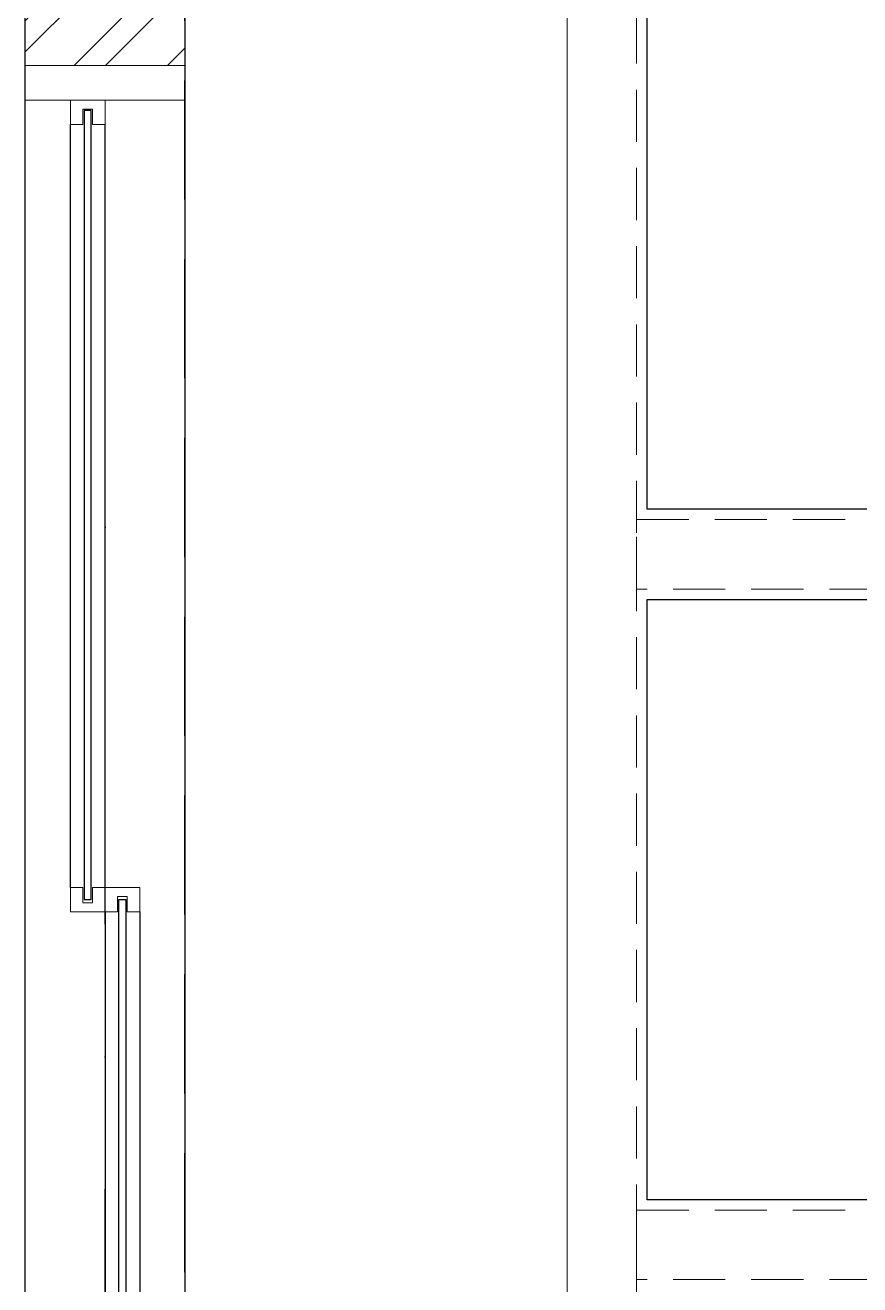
# Model space of a CAD drawing. Header units: millimetres. Extents: x -10000 to 124200, y -12045 to 23620.
# Drawn here: x 36380 to 37581, y 6141 to 7953 of the extents above; entities that cross this region are included whole.
import ezdxf

# ---------------------------------------------------------------- set-up
doc = ezdxf.new("R2010")
doc.units = ezdxf.units.MM
doc.header["$LTSCALE"] = 150
doc.set_wipeout_variables(frame=1)
for name, pattern in [('DASHDOTX2', [50.8, 25.4, -12.7, 0, -12.7]), ('DASHED', [0.75, 0.5, -0.25]), ('HIDDENX2', [19.05, 12.7, -6.35])]:
    doc.linetypes.add(name, pattern=pattern)
doc.layers.add('ad-Elevation 10', color=8, linetype='Continuous', lineweight=0)
doc.layers.add('ad-Framing', color=30, linetype='Continuous', lineweight=35, true_color=0xff7f00)
for name, color, linetype in [('ad-Furniture', 8, 'Continuous'), ('ad-Grid', 8, 'DASHDOTX2'), ('ad-Wall', 240, 'Continuous'), ('ad-Wall hatch', 8, 'Continuous')]:
    doc.layers.add(name, color=color, linetype=linetype)
doc.layers.add('ad-Glass Sectionline', color=140, linetype='Continuous', true_color=0x00bfff)
doc.layers.get('ad-Furniture').off()

# ---------------------------------------------------------------- blocks, each defined once
blk = doc.blocks.new('$ZCDB_AUDIT_GENERATED_C77D')
blk.add_wipeout([(0, 230), (2400, 230), (2400, 0), (0, 0)]).dxf.layer = 'ad-Elevation 10'
at = {"layer": 'ad-Elevation 10'}
blk.add_lwpolyline([(2400, 230), (0, 230)], dxfattribs=at)
for points in [[(50, 0), (50, 230), (0, 230), (0, 0)], [(1217.5, 133), (1217.5, 115), (1182.5, 115), (1182.5, 165), (1217.5, 165), (1217.5, 147), (1195.5, 147), (1195.5, 133)], [(85, 83), (85, 65), (50, 65), (50, 115), (85, 115), (85, 97), (63, 97), (63, 83)], [(1182.5, 83), (1182.5, 65), (1217.5, 65), (1217.5, 115), (1182.5, 115), (1182.5, 97), (1204.5, 97), (1204.5, 83)]]:
    blk.add_lwpolyline(points, close=True, dxfattribs=at)
at = {"layer": 'ad-Glass Sectionline'}
for points in [[(1217.5, 165), (2315, 165)], [(1182.5, 115), (85, 115)], [(1217.5, 115), (2315, 115)], [(1182.5, 65), (85, 65)]]:
    blk.add_lwpolyline(points, dxfattribs=at)
for points in [[(1200, 145), (2335, 145), (2335, 135), (1200, 135)], [(1200, 95), (65, 95), (65, 85), (1200, 85)]]:
    blk.add_lwpolyline(points, close=True, dxfattribs=at)
blk = doc.blocks.new('*U129')
blk.add_blockref('$ZCDB_AUDIT_GENERATED_C77D', (0, 0))
blk = doc.blocks.new('zw$42B5')
at = {"layer": 'ad-Wall hatch', "transparency": 33554610}
h = blk.add_hatch(dxfattribs=at)
h.set_pattern_fill('ANSI32', color=256, scale=10)
h.set_pattern_definition([(45, (-1040635.14, 674820.02), (-67.351921, 67.351921), []), (45, (-1040590.24, 674820.02), (-67.351921, 67.351921), [])])
h.paths.add_polyline_path([(12120, 13620), (12120, 10220), (11890, 10220), (11890, 13390), (7240, 13390), (7240, 8645), (4245, 8645), (4245, 8875), (4445, 8875), (4445, 9370), (4560, 9370), (4560, 8760), (7010, 8760), (7010, 10500), (6360, 10500), (6360, 10615), (7010, 10615), (7010, 13390), (4560, 13390), (4560, 10615), (5560, 10615), (5560, 10500), (4445, 10500), (4445, 13390), (230, 13390), (230, 8875), (3345, 8875), (3345, 8645), (3060, 8645), (3060, 4745), (3345, 4745), (3345, 4515), (230, 4515), (230, 230), (4995, 230), (4995, 3130), (6060, 3130), (6060, 3015), (5110, 3015), (5110, 230), (8310, 230), (8310, 3015), (6860, 3015), (6860, 3130), (8310, 3130), (8310, 4630), (5110, 4630), (5110, 3930), (4995, 3930), (4995, 4515), (4245, 4515), (4245, 4745), (8540, 4745), (8540, 230), (9240, 230), (9240, 0), (0, 0), (0, 4745), (2830, 4745), (2830, 8645), (0, 8645), (0, 13620)])
at = {"rotation": 270}
blk.add_blockref('*U129', (2830, 7895), dxfattribs=at)
at = {"layer": 'ad-Wall'}
for points in [[(230, 13390), (230, 8875), (3345, 8875), (3345, 8645), (3060, 8645), (3060, 4745), (3345, 4745), (3345, 4515)], [(0, 0), (0, 4745), (2830, 4745), (2830, 8645), (0, 8645), (0, 13620), (12120, 13620)]]:
    blk.add_lwpolyline(points, dxfattribs=at)
blk = doc.blocks.new('$ZCDB_AUDIT_GENERATED_1E8537')
at = {"layer": 'ad-Elevation 10'}
blk.add_lwpolyline([(0, -2980), (3365, -2980), (3365, 0), (0, 0)], close=True, dxfattribs=at)
at = {"layer": 'ad-Elevation 10', "linetype": 'DASHED'}
for points in [[(100, -2880), (3265, -2880), (3265, -100), (100, -100)], [(100, -943.3), (3265, -943.3), (3265, -1043.3), (100, -1043.3)], [(100, -1936.7), (3265, -1936.7), (3265, -2036.7), (100, -2036.7)]]:
    blk.add_lwpolyline(points, close=True, dxfattribs=at)
at = {"layer": 'ad-Glass Sectionline', "transparency": 33554585}
for points in [[(115, -115), (1056.7, -115), (1056.7, -928.3), (115, -928.3)], [(115, -1058.3), (1056.7, -1058.3), (1056.7, -1921.7), (115, -1921.7)]]:
    blk.add_lwpolyline(points, close=True, dxfattribs=at)
blk = doc.blocks.new('$ZCDB_AUDIT_GENERATED_1E8529')
blk.add_blockref('$ZCDB_AUDIT_GENERATED_1E8537', (0, 0))
blk = doc.blocks.new('zw$2927')
at = {"layer": 'ad-Furniture', "rotation": 359.9999999999996}
blk.add_blockref('$ZCDB_AUDIT_GENERATED_1E8529', (-8510, -5435), dxfattribs=at)
blk = doc.blocks.new('1625_East Villa')
at = {"layer": 'ad-Furniture', "rotation": 360}
blk.add_blockref('zw$2927', (12120, 13620), dxfattribs=at)
at = {"layer": 'ad-Wall'}
blk.add_blockref('zw$42B5', (0, 0), dxfattribs=at)
blk = doc.blocks.new('1625E_Grid')
at = {"layer": 'ad-Grid', "ltscale": 0.1}
blk.add_lwpolyline([(3298.6, -4463.6), (3298.6, -4213.6), (2945, -4010), (2945, 16020), (3298.6, 16223.6), (3298.6, 16473.6)], dxfattribs=at)
blk = doc.blocks.new('zw$7E9D')
at = {"layer": 'ad-Framing', "linetype": 'HIDDENX2', "ltscale": 0.09}
blk.add_lwpolyline([(3060, -8875), (11890, -8875), (11890, -4975), (3060, -4975)], close=True, dxfattribs=at)

msp = doc.modelspace()

# ---------------------------------------------------------------- block references
at = {"linetype": 'HIDDENX2', "ltscale": 0.09}
msp.add_blockref('1625_East Villa', (33550, 0), dxfattribs=at)

# ---------------------------------------------------------------- next in the draw order: block references
at = {"layer": 'ad-Framing', "linetype": 'HIDDENX2', "ltscale": 0.09}
msp.add_blockref('1625E_Grid', (33550, 0), dxfattribs=at)

# ---------------------------------------------------------------- next in the draw order: block references
at = {"layer": 'ad-Framing'}
msp.add_blockref('zw$7E9D', (33550, 13620), dxfattribs=at)

doc.saveas('drawing.dxf')
